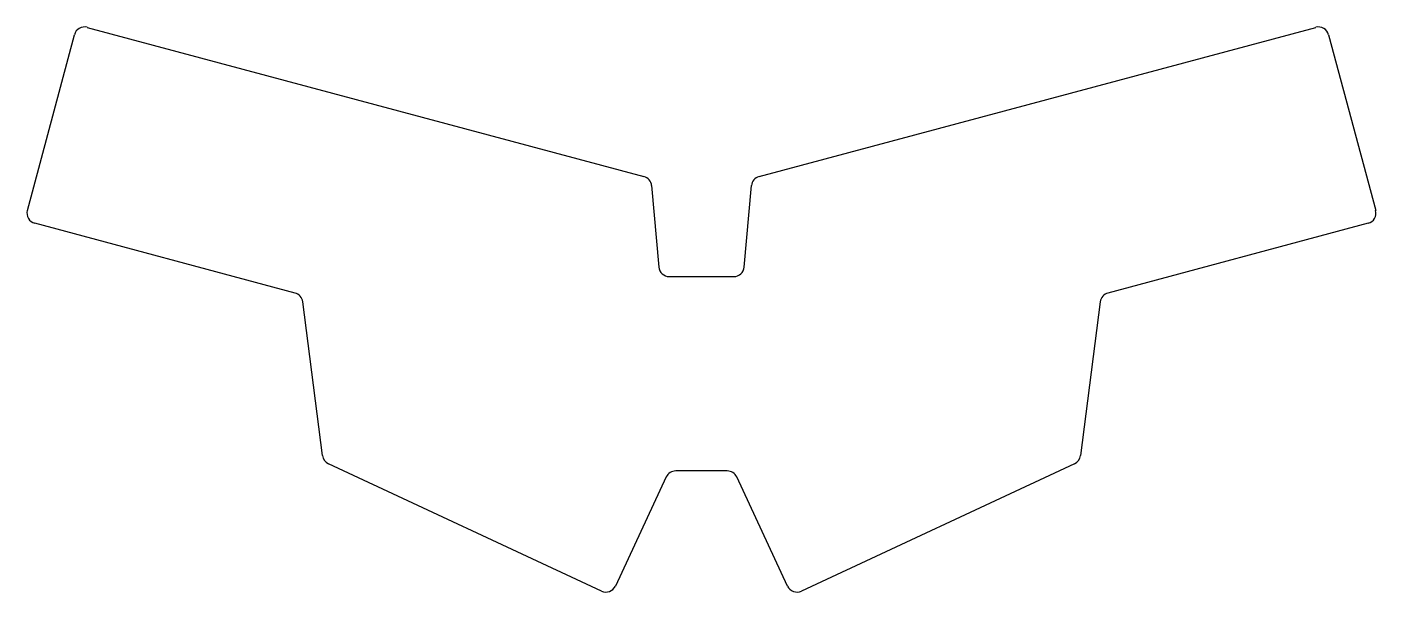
# Model space of a CAD drawing. Header units: millimetres. Extents: x 45 to 304, y -207 to -98.
import ezdxf

# ---------------------------------------------------------------- set-up
doc = ezdxf.new("R2010")
doc.units = ezdxf.units.MM

msp = doc.modelspace()

# ---------------------------------------------------------------- linework, layer by layer
for p, q in [((56.73, -98.37), (163.7, -127.03)), ((185.83, -127.03), (292.81, -98.37)), ((45.22, -133.59), (54.28, -99.78)), ((295.26, -99.78), (304.32, -133.59)), ((165.18, -128.79), (166.57, -144.45)), ((182.97, -144.45), (184.36, -128.79)), ((96.68, -149.45), (46.63, -136.04)), ((302.9, -136.04), (252.86, -149.45)), ((168.56, -146.27), (180.98, -146.27)), ((101.96, -180.7), (98.14, -151.13)), ((251.39, -151.13), (247.58, -180.7)), ((155.57, -206.72), (103.09, -182.26)), ((179.72, -183.64), (169.81, -183.64)), ((246.44, -182.26), (193.97, -206.72)), ((168, -184.8), (158.23, -205.76)), ((191.31, -205.76), (181.53, -184.8))]:
    msp.add_line(p, q)
for centre, start, end in [((56.21, -100.3), 75, 165), ((293.33, -100.3), 15, 105), ((163.19, -128.97), 5.0606, 75), ((186.35, -128.97), 105, 174.9394), ((47.15, -134.11), 165, 255), ((302.38, -134.11), 285, 15), ((168.56, -144.27), 185.0606, 270), ((180.98, -144.27), 270, 354.9394), ((96.16, -151.38), 7.346, 75), ((253.37, -151.38), 105, 172.654), ((103.94, -180.44), 187.346, 245), ((245.59, -180.44), 295, 352.654), ((169.81, -185.64), 90, 155), ((179.72, -185.64), 25, 90), ((156.41, -204.91), 245, 335), ((193.12, -204.91), 205, 295)]:
    msp.add_arc(centre, 2, start, end)

doc.saveas('drawing.dxf')
